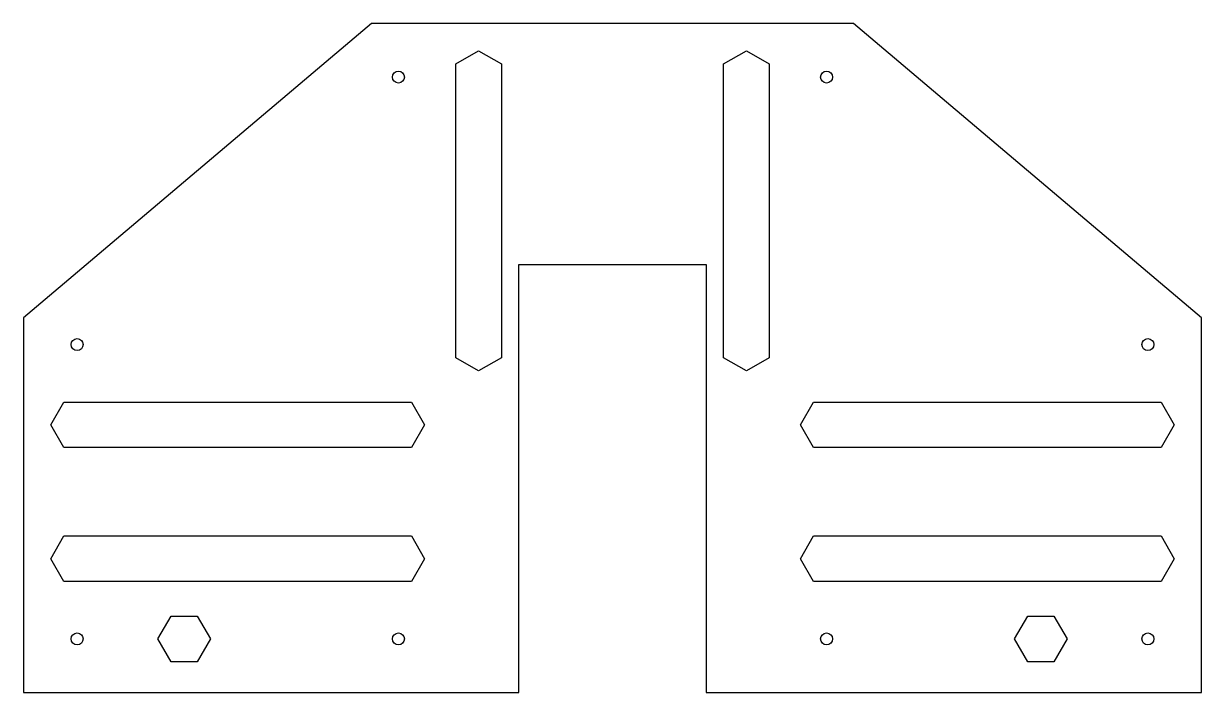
# Model space of a CAD drawing. Header units: millimetres. Extents: x -110 to 110, y -62 to 62.
import ezdxf

# ---------------------------------------------------------------- set-up
doc = ezdxf.new("R2010")
doc.units = ezdxf.units.MM

msp = doc.modelspace()

# ---------------------------------------------------------------- linework, layer by layer
for points in [[(-17.5, -62.5), (-17.5, 17.5), (17.5, 17.5), (17.5, -62.5), (110, -62.5), (110, 7.5), (45, 62.5), (-45, 62.5), (-110, 7.5), (-110, -62.5)], [(-29.25, 0.05), (-29.25, 54.95), (-25, 57.41), (-20.75, 54.95), (-20.75, 0.05), (-25, -2.41)], [(29.25, 54.95), (29.25, 0.05), (25, -2.41), (20.75, 0.05), (20.75, 54.95), (25, 57.41)], [(-102.45, -8.25), (-37.55, -8.25), (-35.09, -12.5), (-37.55, -16.75), (-102.45, -16.75), (-104.91, -12.5)], [(102.45, -16.75), (37.55, -16.75), (35.09, -12.5), (37.55, -8.25), (102.45, -8.25), (104.91, -12.5)], [(-102.45, -33.25), (-37.55, -33.25), (-35.09, -37.5), (-37.55, -41.75), (-102.45, -41.75), (-104.91, -37.5)], [(102.45, -41.75), (37.55, -41.75), (35.09, -37.5), (37.55, -33.25), (102.45, -33.25), (104.91, -37.5)], [(-77.55, -48.25), (-75.09, -52.5), (-77.55, -56.75), (-82.45, -56.75), (-84.91, -52.5), (-82.45, -48.25)], [(82.45, -48.25), (84.91, -52.5), (82.45, -56.75), (77.55, -56.75), (75.09, -52.5), (77.55, -48.25)]]:
    msp.add_lwpolyline(points, close=True)
for centre in [(-40, 52.5), (40, 52.5), (-100, 2.5), (100, 2.5), (-100, -52.5), (-40, -52.5), (40, -52.5), (100, -52.5)]:
    msp.add_circle(centre, 1.12)

doc.saveas('drawing.dxf')
